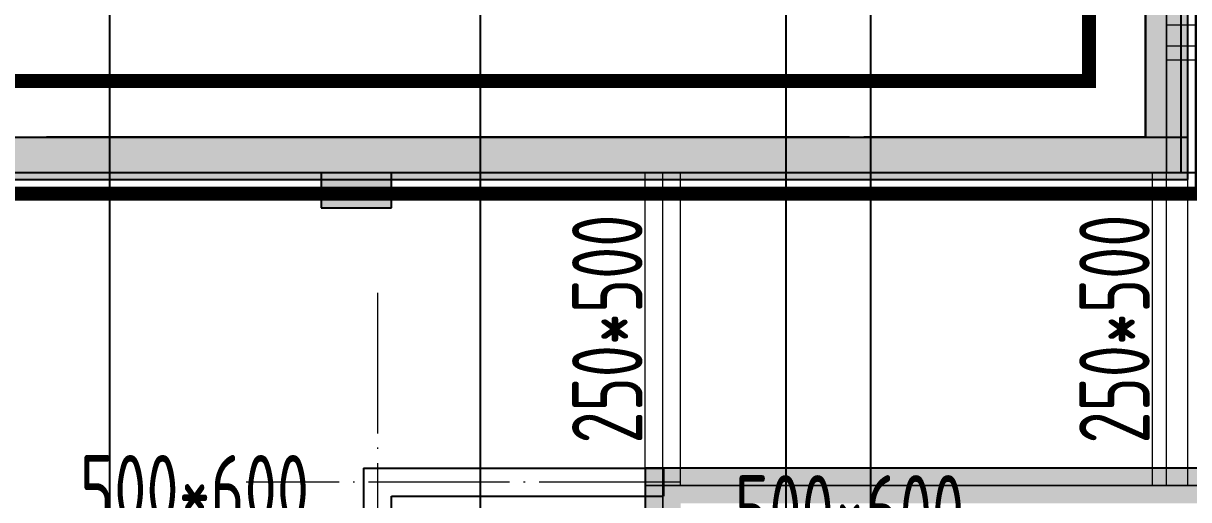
# Model space of a CAD drawing. Extents: x 369444 to 684549, y -549309 to 575337.
# Drawn here: x 585009 to 593281, y 468182 to 471567 of the extents above; entities that cross this region are included whole.
import ezdxf

# ---------------------------------------------------------------- set-up
doc = ezdxf.new("R2010")
doc.units = 0
doc.header["$LTSCALE"] = 1000
doc.header["$MEASUREMENT"] = 0
doc.linetypes.add('DASH', pattern=[0.35, 0.25, -0.1])
doc.linetypes.add('DOTE', pattern=[2.42, 2, -0.2, 0.02, -0.2])
for name, color, linetype, lineweight, true_color in [('-1-0-1', 7, 'Continuous', 0, 0xc0c0c0), ('-1-1-2', 7, 'Continuous', 0, 0xc0c0c0), ('-2-0-1', 1, 'Continuous', 0, 0xff0000), ('-2-1-2', 9, 'Continuous', 0, 0x808080), ('1-6-1', 7, 'Continuous', 0, 0x55ff55), ('1-6-2', 7, 'Continuous', 0, 0x55ff55), ('11-6-5', 2, 'Continuous', 0, 0xffff00), ('12-6-1', 4, 'Continuous', 0, 0x00ffff), ('12-6-2', 4, 'Continuous', 0, 0x00ffff), ('12-6-5', 4, 'Continuous', 0, 0x00ffff)]:
    doc.layers.add(name, color=color, linetype=linetype, lineweight=lineweight, true_color=true_color)
for name, color, linetype in [('A-WALL-HATCH', 8, 'Continuous'), ('COLUMN', 9, 'Continuous'), ('DOTE', 1, 'Continuous'), ('HS-A-轮廓线-地下室', 3, 'DASH'), ('PUB_HATCH', 8, 'Continuous'), ('WALL', 9, 'Continuous'), ('二期轮廓线', 8, 'DASH'), ('防火分区线', 7, 'Continuous')]:
    doc.layers.add(name, color=color, linetype=linetype)
doc.layers.add('DOTE2', color=122, linetype='DOTE', lineweight=9)
doc.styles.add('yjkcad', font='yjkeng.shx', dxfattribs={"width": 0.7, "height": 250, "bigfont": 'yjkchn.shx'})

msp = doc.modelspace()

# ---------------------------------------------------------------- hatches: boundary and pattern name
at = {"layer": 'A-WALL-HATCH'}
msp.add_hatch(color=256, dxfattribs=at).paths.add_polyline_path([(587623.3, 470256.6), (587623.3, 470756.6), (587123.3, 470756.6), (587123.3, 470256.6)])
at = {"layer": 'PUB_HATCH'}
for points in [[(593274.6, 470757), (593274.6, 472907), (592974.6, 473207), (592974.6, 470757)], [(484428.7, 470517), (484558.7, 470457), (592974.6, 470457), (593274.6, 470757), (484408.7, 470757)], [(593274.6, 470457), (593274.6, 470757), (592974.6, 470457)], [(594824.6, 468357), (594674.6, 468407), (589424.6, 468407), (589674.6, 468157), (594824.6, 468157)], [(589424.6, 465807), (589674.6, 465557), (589674.6, 468157), (589424.6, 468407)]]:
    msp.add_hatch(color=256, dxfattribs=at).paths.add_polyline_path(points)
at = {"layer": 'PUB_HATCH', "linetype": 'ByBlock'}
for points in [[(593224.5, 472907), (592974.5, 473157), (592974.5, 470757), (593224.5, 470507)], [(587123.3, 470507), (587123.3, 470756.6), (587373.3, 470756.6), (587373.3, 470757), (580974.6, 470757), (580974.6, 470756.6), (581224.6, 470756.6), (581224.6, 470507)], [(587373.3, 470756.6), (587623.3, 470756.6), (587623.3, 470507), (593224.5, 470507), (592974.5, 470757), (587373.3, 470757)]]:
    msp.add_hatch(color=256, dxfattribs=at).paths.add_polyline_path(points)

# ---------------------------------------------------------------- linework, layer by layer
at = {"layer": '-1-0-1', "color": 0}
for p in [(593124.3, 471407.2, -3600), (585224.4, 470507.1, -3600), (589549.3, 470507.1, -3600), (593124.3, 470507.1, -3600), (589549.3, 468282.2, -3600), (593124.3, 468282.2, -3600)]:
    msp.add_point(p, dxfattribs=at)
at = {"layer": '-1-1-2', "color": 0}
for p, q in [((593124.3, 471407.2, -3600), (593124.3, 471407.2)), ((585224.4, 470507.1, -3600), (585224.4, 470507.1)), ((589549.3, 470507.1, -3600), (589549.3, 470507.1)), ((593124.3, 470507.1, -3600), (593124.3, 470507.1)), ((589549.3, 468282.2, -3600), (589549.3, 468282.2)), ((593124.3, 468282.2, -3600), (593124.3, 468282.2))]:
    msp.add_line(p, q, dxfattribs=at)
at = {"layer": '-2-0-1', "color": 0}
for p, q in [((593124.3, 471407.2, -3600), (593124.3, 473057.2, -3600)), ((593124.3, 471407.2, -3600), (594824.2, 471407.2, -3600)), ((593124.3, 470507.1, -3600), (593124.3, 471407.2, -3600)), ((572474.3, 470507.1, -3600), (585224.4, 470507.1, -3600)), ((585224.4, 470507.1, -3600), (589549.3, 470507.1, -3600)), ((589549.3, 468282.2, -3600), (589549.3, 470507.1, -3600)), ((589549.3, 470507.1, -3600), (593124.3, 470507.1, -3600)), ((593124.3, 468282.2, -3600), (593124.3, 470507.1, -3600)), ((589549.3, 468282.2, -3600), (593124.3, 468282.2, -3600)), ((589549.3, 467238.5, -3600), (589549.3, 468282.2, -3600)), ((593124.3, 468282.2, -3600), (594824.2, 468282.2, -3600))]:
    msp.add_line(p, q, dxfattribs=at)
at = {"layer": '-2-1-2', "color": 0}
for p, q in [((593124.3, 471407.2), (593124.3, 473057.2)), ((593124.3, 471407.2), (594824.2, 471407.2)), ((593124.3, 470507.1), (593124.3, 471407.2)), ((572474.3, 470507.1), (585224.4, 470507.1)), ((585224.4, 470507.1), (589549.3, 470507.1)), ((589549.3, 468282.2), (589549.3, 470507.1)), ((589549.3, 470507.1), (593124.3, 470507.1)), ((593124.3, 468282.2), (593124.3, 470507.1)), ((589549.3, 468282.2), (593124.3, 468282.2)), ((589549.3, 467238.5), (589549.3, 468282.2)), ((593124.3, 468282.2), (594824.2, 468282.2))]:
    msp.add_line(p, q, dxfattribs=at)
at = {"layer": '1-6-1', "color": 0}
for p, q in [((592974.3, 473207.2, -3600), (592974.3, 471407.2, -3600)), ((592974.3, 471407.2), (592974.3, 473207.2)), ((593274.3, 472907.2), (593274.3, 471407.2)), ((593274.3, 471407.2, -3600), (593274.3, 472907.2, -3600)), ((592974.3, 471407.2, -3600), (592974.3, 471407.2)), ((592974.3, 471407.2, -3600), (592974.3, 470757.1, -3600)), ((592974.3, 471407.2), (592974.3, 471407.2, -3600)), ((592974.3, 470757.1), (592974.3, 471407.2)), ((593274.3, 471407.2), (593274.3, 471407.2, -3600)), ((593274.3, 471407.2), (593274.3, 470457.1)), ((593274.3, 471407.2, -3600), (593274.3, 471407.2)), ((593274.3, 470457.1, -3600), (593274.3, 471407.2, -3600)), ((585224.4, 470757.1, -3600), (572474.3, 470757.1, -3600)), ((572474.3, 470757.1), (585224.4, 470757.1)), ((585224.4, 470757.1, -3600), (585224.4, 470757.1)), ((589549.3, 470757.1, -3600), (585224.4, 470757.1, -3600)), ((585224.4, 470757.1), (589549.3, 470757.1)), ((585224.4, 470757.1), (585224.4, 470757.1, -3600)), ((589549.3, 470757.1, -3600), (589549.3, 470757.1)), ((592974.3, 470757.1, -3600), (589549.3, 470757.1, -3600)), ((589549.3, 470757.1), (592974.3, 470757.1)), ((589549.3, 470757.1), (589549.3, 470757.1, -3600)), ((592974.3, 470757.1), (592974.3, 470757.1, -3600)), ((592974.3, 470757.1, -3600), (592974.3, 470757.1)), ((585224.4, 470457.1), (572474.3, 470457.1)), ((572474.3, 470457.1, -3600), (585224.4, 470457.1, -3600)), ((585224.4, 470457.1), (585224.4, 470457.1, -3600)), ((589549.3, 470457.1), (585224.4, 470457.1)), ((585224.4, 470457.1, -3600), (589549.3, 470457.1, -3600)), ((585224.4, 470457.1, -3600), (585224.4, 470457.1)), ((589549.3, 470457.1), (589549.3, 470457.1, -3600)), ((593274.3, 470457.1), (589549.3, 470457.1)), ((589549.3, 470457.1, -3600), (593274.3, 470457.1, -3600)), ((589549.3, 470457.1, -3600), (589549.3, 470457.1)), ((593274.3, 470457.1, -3600), (593274.3, 470457.1)), ((593274.3, 470457.1), (593274.3, 470457.1, -3600)), ((589424.3, 468407.2, -3600), (589424.3, 467238.5, -3600)), ((589424.3, 468407.2), (589424.3, 468407.2, -3600)), ((589424.3, 467238.5), (589424.3, 468407.2)), ((589424.3, 468407.2, -3600), (589424.3, 468407.2)), ((593124.3, 468407.2, -3600), (589424.3, 468407.2, -3600)), ((589424.3, 468407.2), (593124.3, 468407.2)), ((593124.3, 468407.2, -3600), (593124.3, 468407.2)), ((594674.2, 468407.2, -3600), (593124.3, 468407.2, -3600)), ((593124.3, 468407.2), (594674.2, 468407.2)), ((593124.3, 468407.2), (593124.3, 468407.2, -3600))]:
    msp.add_line(p, q, dxfattribs=at)
at = {"layer": '1-6-2', "color": 0}
for p, q in [((593124.3, 473057.2), (593124.3, 471407.2)), ((593124.3, 471407.2, -3600), (593124.3, 473057.2, -3600)), ((593124.3, 471407.2), (593124.3, 471407.2, -3600)), ((593124.3, 471407.2), (593124.3, 470507.1)), ((593124.3, 471407.2, -3600), (593124.3, 471407.2)), ((593124.3, 470507.1, -3600), (593124.3, 471407.2, -3600)), ((585224.4, 470507.1), (572474.3, 470507.1)), ((572474.3, 470507.1, -3600), (585224.4, 470507.1, -3600)), ((585224.4, 470507.1), (585224.4, 470507.1, -3600)), ((589549.3, 470507.1), (585224.4, 470507.1)), ((585224.4, 470507.1, -3600), (589549.3, 470507.1, -3600)), ((585224.4, 470507.1, -3600), (585224.4, 470507.1)), ((589549.3, 470507.1), (589549.3, 470507.1, -3600)), ((593124.3, 470507.1), (589549.3, 470507.1)), ((589549.3, 470507.1, -3600), (593124.3, 470507.1, -3600)), ((589549.3, 470507.1, -3600), (589549.3, 470507.1)), ((593124.3, 470507.1, -3600), (593124.3, 470507.1)), ((593124.3, 470507.1), (593124.3, 470507.1, -3600)), ((589549.3, 468282.2), (589549.3, 467238.5)), ((589549.3, 468282.2, -3600), (589549.3, 468282.2)), ((589549.3, 467238.5, -3600), (589549.3, 468282.2, -3600)), ((589549.3, 468282.2), (589549.3, 468282.2, -3600)), ((593124.3, 468282.2), (589549.3, 468282.2)), ((589549.3, 468282.2, -3600), (593124.3, 468282.2, -3600)), ((593124.3, 468282.2), (593124.3, 468282.2, -3600)), ((594824.2, 468282.2), (593124.3, 468282.2)), ((593124.3, 468282.2, -3600), (594824.2, 468282.2, -3600)), ((593124.3, 468282.2, -3600), (593124.3, 468282.2))]:
    msp.add_line(p, q, dxfattribs=at)
at = {"layer": '12-6-1', "color": 0}
for p, q in [((593124.3, 471557.2), (593124.3, 471307.2)), ((593124.3, 471557.2, -500), (593124.3, 471557.2)), ((593124.3, 471307.2, -500), (593124.3, 471557.2, -500)), ((593124.3, 471557.2), (594824.2, 471557.2)), ((593124.3, 471557.2, -500), (594824.2, 471557.2, -500)), ((593124.3, 471307.2), (593124.3, 471307.2, -500)), ((593124.3, 471307.2), (594824.2, 471307.2)), ((593124.3, 471307.2, -500), (594824.2, 471307.2, -500)), ((589424.3, 470507.1), (589674.3, 470507.1)), ((589424.3, 470507.1, -500), (589424.3, 470507.1)), ((589674.3, 470507.1, -500), (589424.3, 470507.1, -500)), ((589424.3, 468282.2), (589424.3, 470507.1)), ((589424.3, 468282.2, -500), (589424.3, 470507.1, -500)), ((589674.3, 470507.1), (589674.3, 470507.1, -500)), ((589674.3, 468282.2), (589674.3, 470507.1)), ((589674.3, 468282.2, -500), (589674.3, 470507.1, -500)), ((593024.3, 470507.1), (593274.3, 470507.1)), ((593024.3, 470507.1, -500), (593024.3, 470507.1)), ((593274.3, 470507.1, -500), (593024.3, 470507.1, -500)), ((593024.3, 468282.2), (593024.3, 470507.1)), ((593024.3, 468282.2, -500), (593024.3, 470507.1, -500)), ((593274.3, 470507.1), (593274.3, 470507.1, -500)), ((593274.3, 468282.2), (593274.3, 470507.1)), ((593274.3, 468282.2, -500), (593274.3, 470507.1, -500)), ((589424.3, 468282.2), (589674.3, 468282.2)), ((589424.3, 468282.2, -500), (589424.3, 468282.2)), ((589674.3, 468282.2, -500), (589424.3, 468282.2, -500)), ((589674.3, 468282.2), (589674.3, 468282.2, -500)), ((593024.3, 468282.2), (593274.3, 468282.2)), ((593024.3, 468282.2, -500), (593024.3, 468282.2)), ((593274.3, 468282.2, -500), (593024.3, 468282.2, -500)), ((593274.3, 468282.2), (593274.3, 468282.2, -500))]:
    msp.add_line(p, q, dxfattribs=at)
at = {"layer": '12-6-2', "color": 0}
for p, q in [((593124.3, 471407.2), (594824.2, 471407.2)), ((589549.3, 468282.2), (589549.3, 470507.1)), ((593124.3, 468282.2), (593124.3, 470507.1))]:
    msp.add_line(p, q, dxfattribs=at)
at = {"layer": 'COLUMN', "color": 8}
for p, q in [((587123.3, 470507), (587123.3, 470256.6)), ((587623.3, 470256.6), (587623.3, 470507)), ((587123.3, 470256.6), (587623.3, 470256.6))]:
    msp.add_line(p, q, dxfattribs=at)
at = {"layer": 'DOTE', "color": 8}
for p, q in [((585624.5, 261807), (585624.5, 476704.8)), ((588254.5, 261807), (588254.5, 476704.8)), ((590424.5, 59364.2), (590424.5, 476704.8)), ((591024.5, 261807), (591024.5, 476704.8))]:
    msp.add_line(p, q, dxfattribs=at)
at = {"layer": 'DOTE', "color": 8, "lineweight": -2}
msp.add_line((377844.4, 470507), (624570.9, 470507), dxfattribs=at)
at = {"layer": 'DOTE2', "linetype": 'DOTE', "ltscale": 0.5}
for points in [[(587523.3, 469652.9), (587523.3, 463120.2)], [(589670.5, 468307), (586592.2, 468307)]]:
    msp.add_lwpolyline(points, dxfattribs=at)
at = {"layer": 'HS-A-轮廓线-地下室', "lineweight": -2, "ltscale": 8}
msp.add_lwpolyline([(603774.5, 460257), (603774.5, 473207), (592974.5, 473207), (592974.5, 470757), (537864.5, 470756.9)], dxfattribs=at)
at = {"layer": 'WALL'}
for p, q in [((592974.6, 470757), (592974.6, 473207)), ((593274.6, 470757), (593274.6, 472907)), ((484408.7, 470757), (593274.6, 470757)), ((592974.6, 470757), (593274.6, 470757)), ((593274.6, 470457), (593274.6, 470757)), ((484558.7, 470457), (592974.6, 470457)), ((592974.6, 470457), (592974.6, 470457)), ((592974.6, 470457), (593274.6, 470457)), ((587423.3, 468407), (589554.2, 468407)), ((587423.3, 468407), (587423.3, 467007)), ((594674.6, 468407), (589424.6, 468407)), ((589424.6, 465807), (589424.6, 468407)), ((589554.2, 468407), (589554.2, 468207)), ((587623.3, 468207), (589554.2, 468207)), ((587623.3, 467007), (587623.3, 468207))]:
    msp.add_line(p, q, dxfattribs=at)
at = {"layer": 'WALL', "linetype": 'ByBlock'}
for p, q in [((592974.5, 473157), (592974.5, 470757)), ((593224.5, 472907), (593224.5, 470507)), ((580974.6, 470757), (587373.3, 470757)), ((587373.3, 470757), (592974.5, 470757)), ((581224.6, 470507), (587123.3, 470507)), ((587623.3, 470507), (593224.5, 470507))]:
    msp.add_line(p, q, dxfattribs=at)
at = {"layer": '二期轮廓线', "ltscale": 6}
msp.add_lwpolyline([(599724.6, 398907), (599724.6, 433307), (599574.6, 433307), (599574.7, 442606.9), (605524.6, 442606.9), (605524.6, 442606.9), (605524.6, 460257), (603774.6, 460256.9), (603774.6, 460257), (603774.6, 473207), (592974.6, 473207), (592974.6, 470757), (537864.7, 470756.9)], dxfattribs=at)
at = {"layer": '防火分区线', "color": 3, "linetype": 'DASH', "ltscale": 8, "const_width": 100}
for points in [[(537464.5, 471156.9), (592574.5, 471156.9), (592574.5, 473557), (604173.4, 473557), (604205.1, 461473), (600549.6, 461463.4), (600549.6, 458422.4), (598124.5, 458422.4), (598124.5, 453695.6), (593524.5, 453695.6), (593524.5, 455406.9), (590674.5, 455406.9), (590674.5, 454706.9), (577524.1, 454706.9)], [(538264.5, 470356.9), (593374.5, 470356.9), (593374.5, 472757), (603375.5, 472757), (603403, 462270.9), (599749.6, 462261.3), (599749.6, 459222.4), (597324.5, 459222.3), (597324.5, 454495.6), (594324.5, 454495.6), (594324.5, 456206.9), (589874.5, 456206.9), (589874.5, 455506.9), (578325, 455506.9)]]:
    msp.add_lwpolyline(points, dxfattribs=at)

# ---------------------------------------------------------------- texts
at = {"layer": '11-6-5', "color": 0, "char_height": 500, "attachment_point": 8, "style": 'yjkcad'}
for insert in [(586224.3, 468000, -3600), (590874.3, 467856.9, -3600)]:
    msp.add_mtext('500*600', dxfattribs=dict(at, insert=insert))
at = {"layer": '12-6-5', "color": 0, "char_height": 500, "attachment_point": 8, "rotation": 90, "style": 'yjkcad'}
for insert in [(589404.3, 469394.6), (593004.3, 469394.6)]:
    msp.add_mtext('250*500', dxfattribs=dict(at, insert=insert))

doc.saveas('drawing.dxf')
